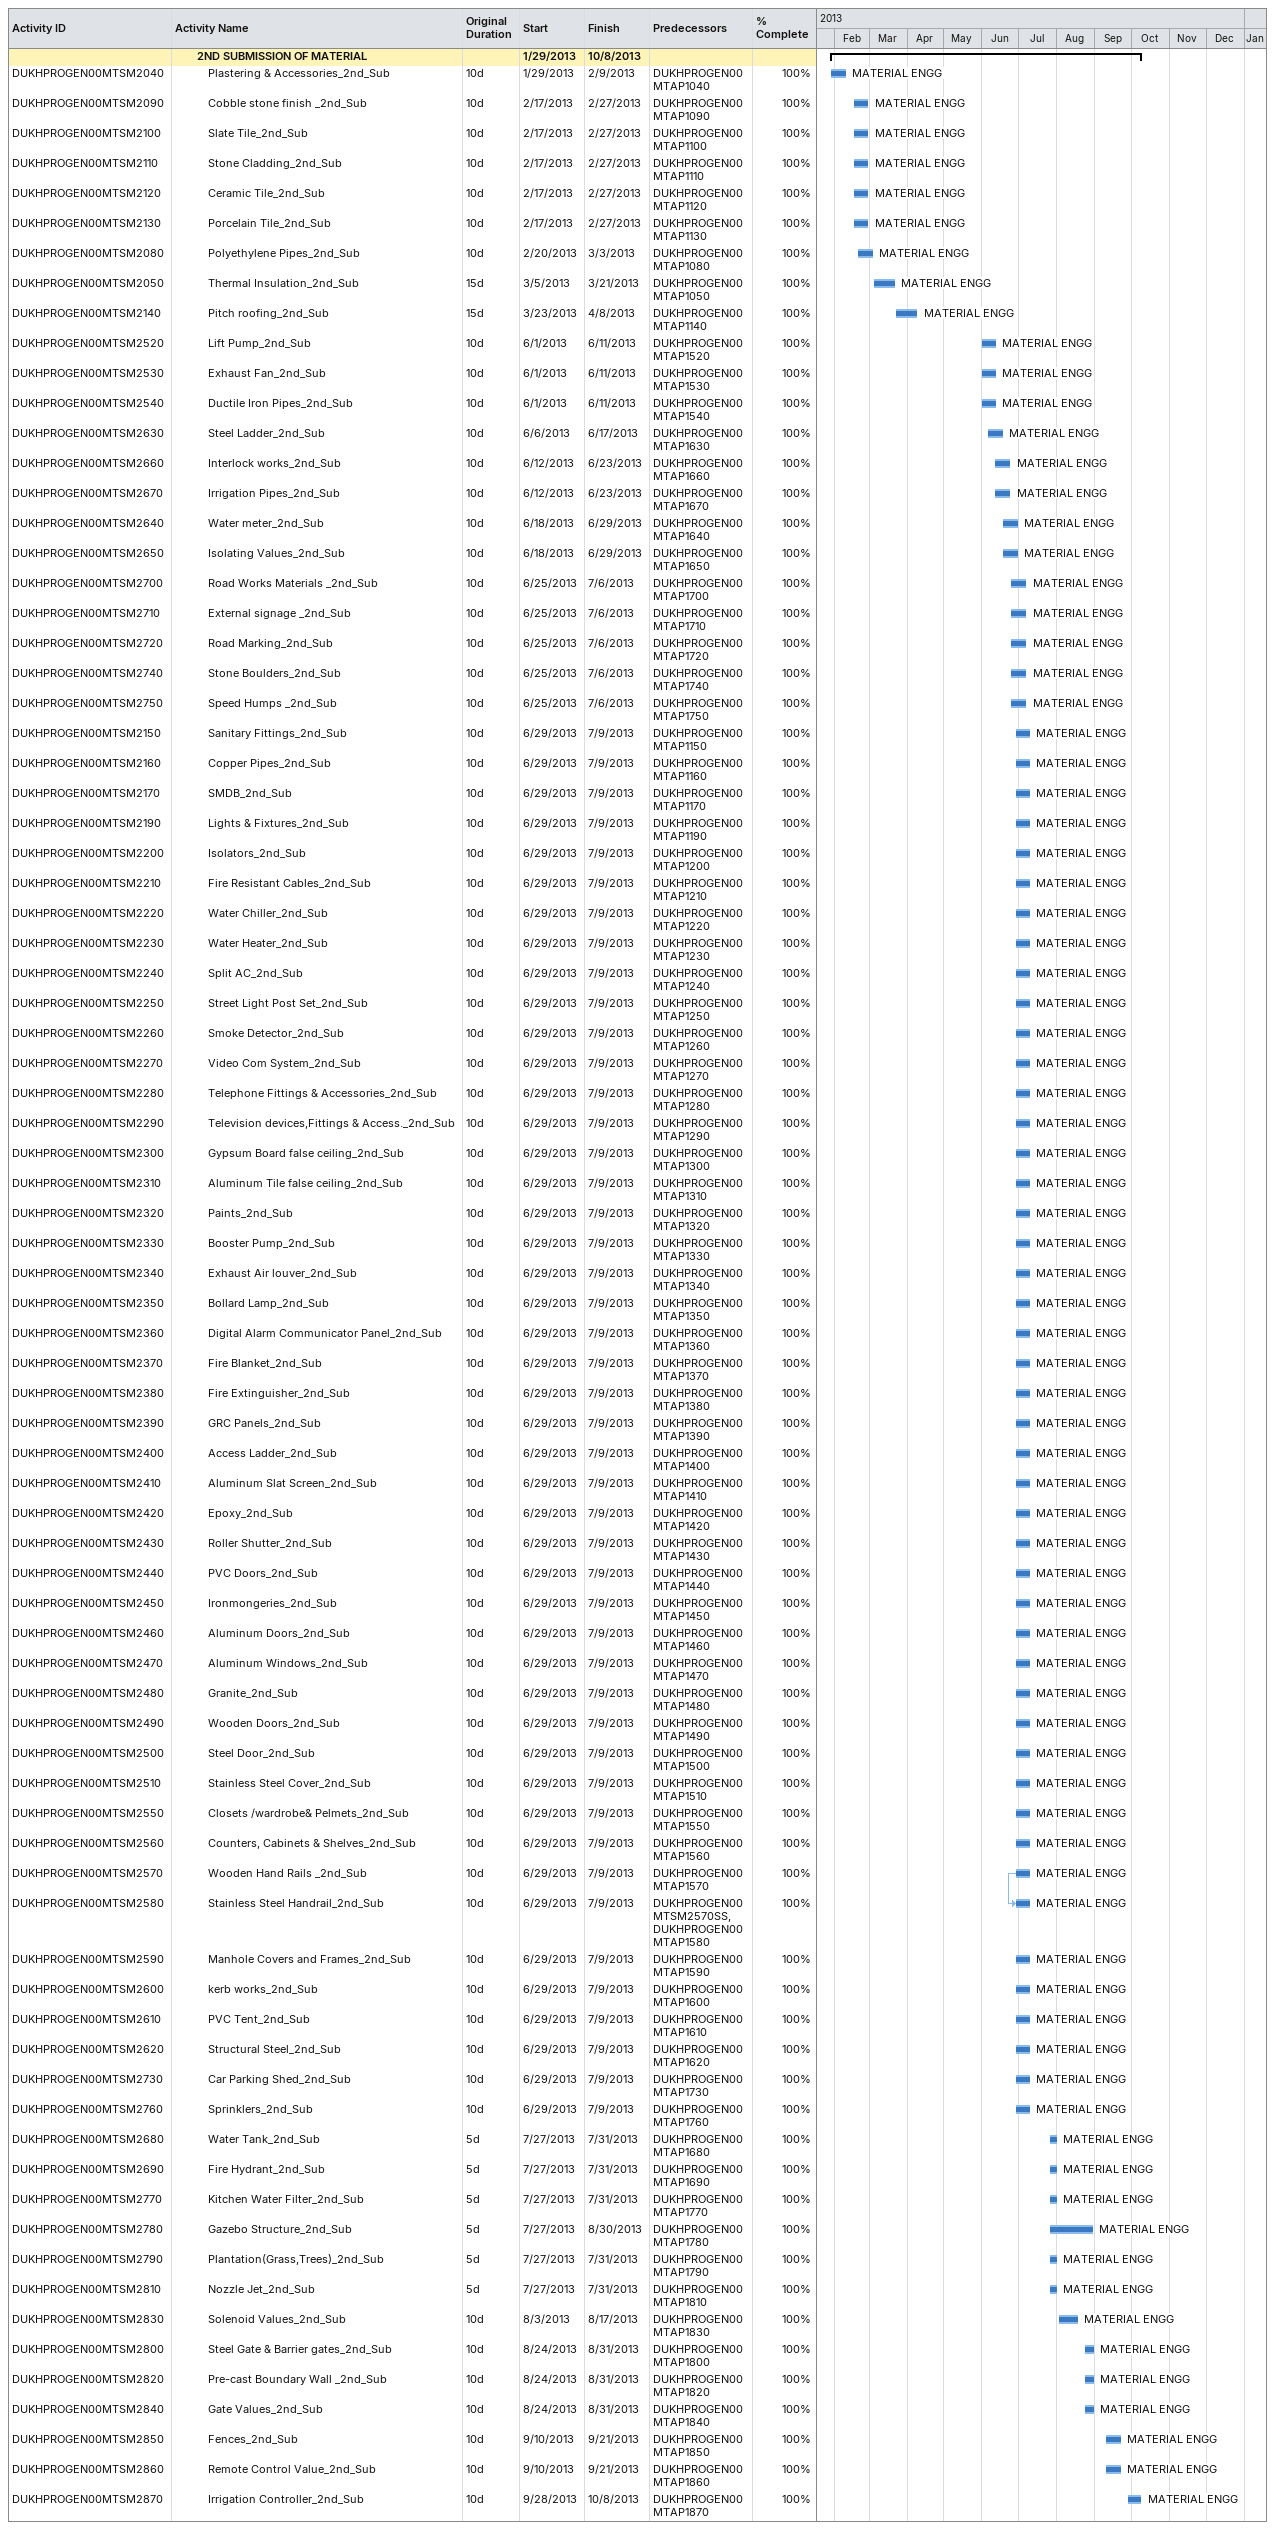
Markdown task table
| ID | Level | Task | Original duration | Start | Finish | Predecessors | Resources | % complete |
|---|---|---|---|---|---|---|---|---|
|  | 3 | **2ND SUBMISSION OF MATERIAL** |  | 2013-01-29 | 2013-10-08 |  |  |  |
| DUKHPROGEN00MTSM2040 | 4 | Plastering & Accessories_2nd_Sub | 10d | 2013-01-29 | 2013-02-09 | DUKHPROGEN00MTAP1040 | MATERIAL ENGG | 100 |
| DUKHPROGEN00MTSM2090 | 4 | Cobble stone finish _2nd_Sub | 10d | 2013-02-17 | 2013-02-27 | DUKHPROGEN00MTAP1090 | MATERIAL ENGG | 100 |
| DUKHPROGEN00MTSM2100 | 4 | Slate Tile_2nd_Sub | 10d | 2013-02-17 | 2013-02-27 | DUKHPROGEN00MTAP1100 | MATERIAL ENGG | 100 |
| DUKHPROGEN00MTSM2110 | 4 | Stone Cladding_2nd_Sub | 10d | 2013-02-17 | 2013-02-27 | DUKHPROGEN00MTAP1110 | MATERIAL ENGG | 100 |
| DUKHPROGEN00MTSM2120 | 4 | Ceramic Tile_2nd_Sub | 10d | 2013-02-17 | 2013-02-27 | DUKHPROGEN00MTAP1120 | MATERIAL ENGG | 100 |
| DUKHPROGEN00MTSM2130 | 4 | Porcelain Tile_2nd_Sub | 10d | 2013-02-17 | 2013-02-27 | DUKHPROGEN00MTAP1130 | MATERIAL ENGG | 100 |
| DUKHPROGEN00MTSM2080 | 4 | Polyethylene Pipes_2nd_Sub | 10d | 2013-02-20 | 2013-03-03 | DUKHPROGEN00MTAP1080 | MATERIAL ENGG | 100 |
| DUKHPROGEN00MTSM2050 | 4 | Thermal Insulation_2nd_Sub | 15d | 2013-03-05 | 2013-03-21 | DUKHPROGEN00MTAP1050 | MATERIAL ENGG | 100 |
| DUKHPROGEN00MTSM2140 | 4 | Pitch roofing_2nd_Sub | 15d | 2013-03-23 | 2013-04-08 | DUKHPROGEN00MTAP1140 | MATERIAL ENGG | 100 |
| DUKHPROGEN00MTSM2520 | 4 | Lift Pump_2nd_Sub | 10d | 2013-06-01 | 2013-06-11 | DUKHPROGEN00MTAP1520 | MATERIAL ENGG | 100 |
| DUKHPROGEN00MTSM2530 | 4 | Exhaust Fan_2nd_Sub | 10d | 2013-06-01 | 2013-06-11 | DUKHPROGEN00MTAP1530 | MATERIAL ENGG | 100 |
| DUKHPROGEN00MTSM2540 | 4 | Ductile Iron Pipes_2nd_Sub | 10d | 2013-06-01 | 2013-06-11 | DUKHPROGEN00MTAP1540 | MATERIAL ENGG | 100 |
| DUKHPROGEN00MTSM2630 | 4 | Steel Ladder_2nd_Sub | 10d | 2013-06-06 | 2013-06-17 | DUKHPROGEN00MTAP1630 | MATERIAL ENGG | 100 |
| DUKHPROGEN00MTSM2660 | 4 | Interlock works_2nd_Sub | 10d | 2013-06-12 | 2013-06-23 | DUKHPROGEN00MTAP1660 | MATERIAL ENGG | 100 |
| DUKHPROGEN00MTSM2670 | 4 | Irrigation Pipes_2nd_Sub | 10d | 2013-06-12 | 2013-06-23 | DUKHPROGEN00MTAP1670 | MATERIAL ENGG | 100 |
| DUKHPROGEN00MTSM2640 | 4 | Water meter_2nd_Sub | 10d | 2013-06-18 | 2013-06-29 | DUKHPROGEN00MTAP1640 | MATERIAL ENGG | 100 |
| DUKHPROGEN00MTSM2650 | 4 | Isolating Values_2nd_Sub | 10d | 2013-06-18 | 2013-06-29 | DUKHPROGEN00MTAP1650 | MATERIAL ENGG | 100 |
| DUKHPROGEN00MTSM2700 | 4 | Road Works Materials _2nd_Sub | 10d | 2013-06-25 | 2013-07-06 | DUKHPROGEN00MTAP1700 | MATERIAL ENGG | 100 |
| DUKHPROGEN00MTSM2710 | 4 | External signage _2nd_Sub | 10d | 2013-06-25 | 2013-07-06 | DUKHPROGEN00MTAP1710 | MATERIAL ENGG | 100 |
| DUKHPROGEN00MTSM2720 | 4 | Road Marking_2nd_Sub | 10d | 2013-06-25 | 2013-07-06 | DUKHPROGEN00MTAP1720 | MATERIAL ENGG | 100 |
| DUKHPROGEN00MTSM2740 | 4 | Stone Boulders_2nd_Sub | 10d | 2013-06-25 | 2013-07-06 | DUKHPROGEN00MTAP1740 | MATERIAL ENGG | 100 |
| DUKHPROGEN00MTSM2750 | 4 | Speed Humps _2nd_Sub | 10d | 2013-06-25 | 2013-07-06 | DUKHPROGEN00MTAP1750 | MATERIAL ENGG | 100 |
| DUKHPROGEN00MTSM2150 | 4 | Sanitary Fittings_2nd_Sub | 10d | 2013-06-29 | 2013-07-09 | DUKHPROGEN00MTAP1150 | MATERIAL ENGG | 100 |
| DUKHPROGEN00MTSM2160 | 4 | Copper Pipes_2nd_Sub | 10d | 2013-06-29 | 2013-07-09 | DUKHPROGEN00MTAP1160 | MATERIAL ENGG | 100 |
| DUKHPROGEN00MTSM2170 | 4 | SMDB_2nd_Sub | 10d | 2013-06-29 | 2013-07-09 | DUKHPROGEN00MTAP1170 | MATERIAL ENGG | 100 |
| DUKHPROGEN00MTSM2190 | 4 | Lights & Fixtures_2nd_Sub | 10d | 2013-06-29 | 2013-07-09 | DUKHPROGEN00MTAP1190 | MATERIAL ENGG | 100 |
| DUKHPROGEN00MTSM2200 | 4 | Isolators_2nd_Sub | 10d | 2013-06-29 | 2013-07-09 | DUKHPROGEN00MTAP1200 | MATERIAL ENGG | 100 |
| DUKHPROGEN00MTSM2210 | 4 | Fire Resistant Cables_2nd_Sub | 10d | 2013-06-29 | 2013-07-09 | DUKHPROGEN00MTAP1210 | MATERIAL ENGG | 100 |
| DUKHPROGEN00MTSM2220 | 4 | Water Chiller_2nd_Sub | 10d | 2013-06-29 | 2013-07-09 | DUKHPROGEN00MTAP1220 | MATERIAL ENGG | 100 |
| DUKHPROGEN00MTSM2230 | 4 | Water Heater_2nd_Sub | 10d | 2013-06-29 | 2013-07-09 | DUKHPROGEN00MTAP1230 | MATERIAL ENGG | 100 |
| DUKHPROGEN00MTSM2240 | 4 | Split AC_2nd_Sub | 10d | 2013-06-29 | 2013-07-09 | DUKHPROGEN00MTAP1240 | MATERIAL ENGG | 100 |
| DUKHPROGEN00MTSM2250 | 4 | Street Light Post Set_2nd_Sub | 10d | 2013-06-29 | 2013-07-09 | DUKHPROGEN00MTAP1250 | MATERIAL ENGG | 100 |
| DUKHPROGEN00MTSM2260 | 4 | Smoke Detector_2nd_Sub | 10d | 2013-06-29 | 2013-07-09 | DUKHPROGEN00MTAP1260 | MATERIAL ENGG | 100 |
| DUKHPROGEN00MTSM2270 | 4 | Video Com System_2nd_Sub | 10d | 2013-06-29 | 2013-07-09 | DUKHPROGEN00MTAP1270 | MATERIAL ENGG | 100 |
| DUKHPROGEN00MTSM2280 | 4 | Telephone Fittings & Accessories_2nd_Sub | 10d | 2013-06-29 | 2013-07-09 | DUKHPROGEN00MTAP1280 | MATERIAL ENGG | 100 |
| DUKHPROGEN00MTSM2290 | 4 | Television devices,Fittings & Access._2nd_Sub | 10d | 2013-06-29 | 2013-07-09 | DUKHPROGEN00MTAP1290 | MATERIAL ENGG | 100 |
| DUKHPROGEN00MTSM2300 | 4 | Gypsum Board false ceiling_2nd_Sub | 10d | 2013-06-29 | 2013-07-09 | DUKHPROGEN00MTAP1300 | MATERIAL ENGG | 100 |
| DUKHPROGEN00MTSM2310 | 4 | Aluminum Tile false ceiling_2nd_Sub | 10d | 2013-06-29 | 2013-07-09 | DUKHPROGEN00MTAP1310 | MATERIAL ENGG | 100 |
| DUKHPROGEN00MTSM2320 | 4 | Paints_2nd_Sub | 10d | 2013-06-29 | 2013-07-09 | DUKHPROGEN00MTAP1320 | MATERIAL ENGG | 100 |
| DUKHPROGEN00MTSM2330 | 4 | Booster Pump_2nd_Sub | 10d | 2013-06-29 | 2013-07-09 | DUKHPROGEN00MTAP1330 | MATERIAL ENGG | 100 |
| DUKHPROGEN00MTSM2340 | 4 | Exhaust Air louver_2nd_Sub | 10d | 2013-06-29 | 2013-07-09 | DUKHPROGEN00MTAP1340 | MATERIAL ENGG | 100 |
| DUKHPROGEN00MTSM2350 | 4 | Bollard Lamp_2nd_Sub | 10d | 2013-06-29 | 2013-07-09 | DUKHPROGEN00MTAP1350 | MATERIAL ENGG | 100 |
| DUKHPROGEN00MTSM2360 | 4 | Digital Alarm Communicator Panel_2nd_Sub | 10d | 2013-06-29 | 2013-07-09 | DUKHPROGEN00MTAP1360 | MATERIAL ENGG | 100 |
| DUKHPROGEN00MTSM2370 | 4 | Fire Blanket_2nd_Sub | 10d | 2013-06-29 | 2013-07-09 | DUKHPROGEN00MTAP1370 | MATERIAL ENGG | 100 |
| DUKHPROGEN00MTSM2380 | 4 | Fire Extinguisher_2nd_Sub | 10d | 2013-06-29 | 2013-07-09 | DUKHPROGEN00MTAP1380 | MATERIAL ENGG | 100 |
| DUKHPROGEN00MTSM2390 | 4 | GRC Panels_2nd_Sub | 10d | 2013-06-29 | 2013-07-09 | DUKHPROGEN00MTAP1390 | MATERIAL ENGG | 100 |
| DUKHPROGEN00MTSM2400 | 4 | Access Ladder_2nd_Sub | 10d | 2013-06-29 | 2013-07-09 | DUKHPROGEN00MTAP1400 | MATERIAL ENGG | 100 |
| DUKHPROGEN00MTSM2410 | 4 | Aluminum Slat Screen_2nd_Sub | 10d | 2013-06-29 | 2013-07-09 | DUKHPROGEN00MTAP1410 | MATERIAL ENGG | 100 |
| DUKHPROGEN00MTSM2420 | 4 | Epoxy_2nd_Sub | 10d | 2013-06-29 | 2013-07-09 | DUKHPROGEN00MTAP1420 | MATERIAL ENGG | 100 |
| DUKHPROGEN00MTSM2430 | 4 | Roller Shutter_2nd_Sub | 10d | 2013-06-29 | 2013-07-09 | DUKHPROGEN00MTAP1430 | MATERIAL ENGG | 100 |
| DUKHPROGEN00MTSM2440 | 4 | PVC Doors_2nd_Sub | 10d | 2013-06-29 | 2013-07-09 | DUKHPROGEN00MTAP1440 | MATERIAL ENGG | 100 |
| DUKHPROGEN00MTSM2450 | 4 | Ironmongeries_2nd_Sub | 10d | 2013-06-29 | 2013-07-09 | DUKHPROGEN00MTAP1450 | MATERIAL ENGG | 100 |
| DUKHPROGEN00MTSM2460 | 4 | Aluminum Doors_2nd_Sub | 10d | 2013-06-29 | 2013-07-09 | DUKHPROGEN00MTAP1460 | MATERIAL ENGG | 100 |
| DUKHPROGEN00MTSM2470 | 4 | Aluminum Windows_2nd_Sub | 10d | 2013-06-29 | 2013-07-09 | DUKHPROGEN00MTAP1470 | MATERIAL ENGG | 100 |
| DUKHPROGEN00MTSM2480 | 4 | Granite_2nd_Sub | 10d | 2013-06-29 | 2013-07-09 | DUKHPROGEN00MTAP1480 | MATERIAL ENGG | 100 |
| DUKHPROGEN00MTSM2490 | 4 | Wooden Doors_2nd_Sub | 10d | 2013-06-29 | 2013-07-09 | DUKHPROGEN00MTAP1490 | MATERIAL ENGG | 100 |
| DUKHPROGEN00MTSM2500 | 4 | Steel Door_2nd_Sub | 10d | 2013-06-29 | 2013-07-09 | DUKHPROGEN00MTAP1500 | MATERIAL ENGG | 100 |
| DUKHPROGEN00MTSM2510 | 4 | Stainless Steel Cover_2nd_Sub | 10d | 2013-06-29 | 2013-07-09 | DUKHPROGEN00MTAP1510 | MATERIAL ENGG | 100 |
| DUKHPROGEN00MTSM2550 | 4 | Closets /wardrobe& Pelmets_2nd_Sub | 10d | 2013-06-29 | 2013-07-09 | DUKHPROGEN00MTAP1550 | MATERIAL ENGG | 100 |
| DUKHPROGEN00MTSM2560 | 4 | Counters, Cabinets & Shelves_2nd_Sub | 10d | 2013-06-29 | 2013-07-09 | DUKHPROGEN00MTAP1560 | MATERIAL ENGG | 100 |
| DUKHPROGEN00MTSM2570 | 4 | Wooden Hand Rails _2nd_Sub | 10d | 2013-06-29 | 2013-07-09 | DUKHPROGEN00MTAP1570 | MATERIAL ENGG | 100 |
| DUKHPROGEN00MTSM2580 | 4 | Stainless Steel Handrail_2nd_Sub | 10d | 2013-06-29 | 2013-07-09 | DUKHPROGEN00MTSM2570SS, DUKHPROGEN00MTAP1580 | MATERIAL ENGG | 100 |
| DUKHPROGEN00MTSM2590 | 4 | Manhole Covers and Frames_2nd_Sub | 10d | 2013-06-29 | 2013-07-09 | DUKHPROGEN00MTAP1590 | MATERIAL ENGG | 100 |
| DUKHPROGEN00MTSM2600 | 4 | kerb works_2nd_Sub | 10d | 2013-06-29 | 2013-07-09 | DUKHPROGEN00MTAP1600 | MATERIAL ENGG | 100 |
| DUKHPROGEN00MTSM2610 | 4 | PVC Tent_2nd_Sub | 10d | 2013-06-29 | 2013-07-09 | DUKHPROGEN00MTAP1610 | MATERIAL ENGG | 100 |
| DUKHPROGEN00MTSM2620 | 4 | Structural Steel_2nd_Sub | 10d | 2013-06-29 | 2013-07-09 | DUKHPROGEN00MTAP1620 | MATERIAL ENGG | 100 |
| DUKHPROGEN00MTSM2730 | 4 | Car Parking Shed_2nd_Sub | 10d | 2013-06-29 | 2013-07-09 | DUKHPROGEN00MTAP1730 | MATERIAL ENGG | 100 |
| DUKHPROGEN00MTSM2760 | 4 | Sprinklers_2nd_Sub | 10d | 2013-06-29 | 2013-07-09 | DUKHPROGEN00MTAP1760 | MATERIAL ENGG | 100 |
| DUKHPROGEN00MTSM2680 | 4 | Water Tank_2nd_Sub | 5d | 2013-07-27 | 2013-07-31 | DUKHPROGEN00MTAP1680 | MATERIAL ENGG | 100 |
| DUKHPROGEN00MTSM2690 | 4 | Fire Hydrant_2nd_Sub | 5d | 2013-07-27 | 2013-07-31 | DUKHPROGEN00MTAP1690 | MATERIAL ENGG | 100 |
| DUKHPROGEN00MTSM2770 | 4 | Kitchen Water Filter_2nd_Sub | 5d | 2013-07-27 | 2013-07-31 | DUKHPROGEN00MTAP1770 | MATERIAL ENGG | 100 |
| DUKHPROGEN00MTSM2780 | 4 | Gazebo Structure_2nd_Sub | 5d | 2013-07-27 | 2013-08-30 | DUKHPROGEN00MTAP1780 | MATERIAL ENGG | 100 |
| DUKHPROGEN00MTSM2790 | 4 | Plantation(Grass,Trees)_2nd_Sub | 5d | 2013-07-27 | 2013-07-31 | DUKHPROGEN00MTAP1790 | MATERIAL ENGG | 100 |
| DUKHPROGEN00MTSM2810 | 4 | Nozzle Jet_2nd_Sub | 5d | 2013-07-27 | 2013-07-31 | DUKHPROGEN00MTAP1810 | MATERIAL ENGG | 100 |
| DUKHPROGEN00MTSM2830 | 4 | Solenoid Values_2nd_Sub | 10d | 2013-08-03 | 2013-08-17 | DUKHPROGEN00MTAP1830 | MATERIAL ENGG | 100 |
| DUKHPROGEN00MTSM2800 | 4 | Steel Gate & Barrier gates_2nd_Sub | 10d | 2013-08-24 | 2013-08-31 | DUKHPROGEN00MTAP1800 | MATERIAL ENGG | 100 |
| DUKHPROGEN00MTSM2820 | 4 | Pre-cast Boundary Wall _2nd_Sub | 10d | 2013-08-24 | 2013-08-31 | DUKHPROGEN00MTAP1820 | MATERIAL ENGG | 100 |
| DUKHPROGEN00MTSM2840 | 4 | Gate Values_2nd_Sub | 10d | 2013-08-24 | 2013-08-31 | DUKHPROGEN00MTAP1840 | MATERIAL ENGG | 100 |
| DUKHPROGEN00MTSM2850 | 4 | Fences_2nd_Sub | 10d | 2013-09-10 | 2013-09-21 | DUKHPROGEN00MTAP1850 | MATERIAL ENGG | 100 |
| DUKHPROGEN00MTSM2860 | 4 | Remote Control Value_2nd_Sub | 10d | 2013-09-10 | 2013-09-21 | DUKHPROGEN00MTAP1860 | MATERIAL ENGG | 100 |
| DUKHPROGEN00MTSM2870 | 4 | Irrigation Controller_2nd_Sub | 10d | 2013-09-28 | 2013-10-08 | DUKHPROGEN00MTAP1870 | MATERIAL ENGG | 100 |
